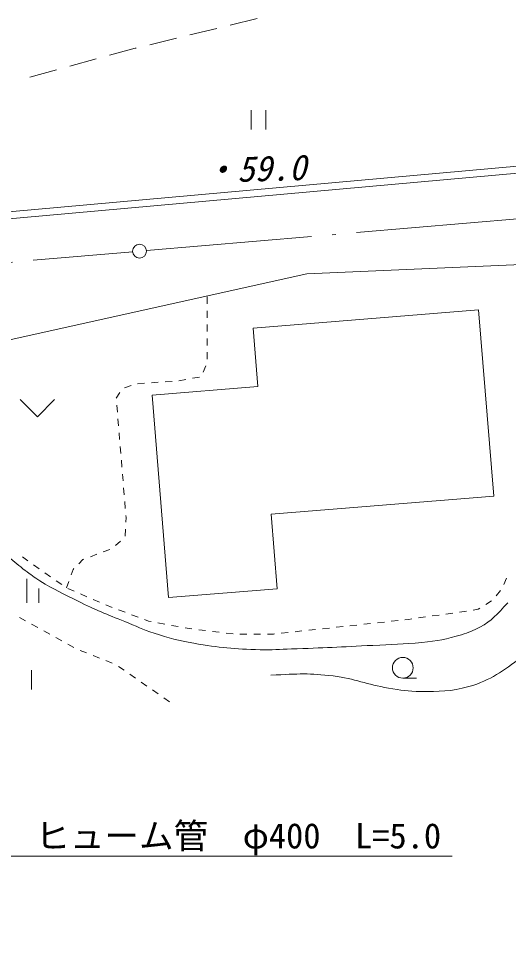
# Model space of a CAD drawing. Units: millimetres, scale not verified. Extents: x 40000 to 680000, y 20000 to 380000.
# Drawn here: x 354838 to 390296, y 247657 to 314860 of the extents above; entities that cross this region are included whole.
import ezdxf
from ezdxf.enums import TextEntityAlignment as Align

# ---------------------------------------------------------------- set-up
doc = ezdxf.new("R2010")
doc.units = ezdxf.units.MM
doc.header["$LTSCALE"] = 1000
doc.linetypes.add('LONG_DASHED_DOTTED', pattern=[15.25, 12, -1.5, 0.25, -1.5])
for name, color, linetype, lineweight in [('M-BGD', 7, 'Continuous', 13), ('M-BMK', 7, 'LONG_DASHED_DOTTED', 13), ('M-STR-HTXT', 7, 'Continuous', 13)]:
    doc.layers.add(name, color=color, linetype=linetype, lineweight=lineweight)
doc.styles.add('ＭＳ ゴシック', font='')
doc.styles.get('ＭＳ ゴシック').set_extended_font_data('MS Gothic')

msp = doc.modelspace()

# ---------------------------------------------------------------- linework, layer by layer
at = {"layer": 'M-BGD'}
for p, q in [((370162, 314387), (372106, 314860)), ((367247, 313677), (369191, 314150)), ((364333, 312968), (366276, 313441)), ((361431, 312206), (363268, 312708)), ((363268, 312708), (363361, 312731)), ((358538, 311414), (360467, 311942)), ((355644, 310622), (357573, 311150)), ((371686, 308234), (371686, 306834)), ((372736, 308234), (372736, 306834)), ((368482, 294216), (368482, 294716)), ((368483, 293216), (368483, 293716)), ((368484, 292216), (368483, 292716)), ((368484, 291216), (368484, 291716)), ((368485, 290216), (368484, 290716)), ((368206, 289273), (368402, 289733)), ((362508, 288142), (362977, 288317)), ((363455, 288445), (363954, 288478)), ((364453, 288510), (364952, 288542)), ((365451, 288575), (365950, 288607)), ((366447, 288653), (366939, 288743)), ((367431, 288832), (367923, 288922)), ((361908, 287408), (362167, 287809)), ((354947, 287300), (356197, 286050)), ((357447, 287300), (356197, 286050)), ((361910, 287385), (361908, 287408)), ((361991, 286389), (361950, 286887)), ((362073, 285392), (362032, 285890)), ((362155, 284395), (362114, 284894)), ((362237, 283399), (362196, 283897)), ((362319, 282402), (362278, 282900)), ((362401, 281406), (362360, 281904)), ((362483, 280409), (362442, 280907)), ((362565, 279412), (362524, 279911)), ((362618, 278762), (362606, 278914)), ((362599, 278415), (362618, 278762)), ((362544, 277417), (362571, 277916)), ((361844, 276732), (362220, 277061)), ((360970, 276277), (361437, 276453)), ((355113, 275914), (355308, 275764)), ((355308, 275764), (355517, 275618)), ((359196, 275419), (359499, 275722)), ((359499, 275722), (359566, 275747)), ((360034, 275924), (360502, 276100)), ((355927, 275332), (356337, 275047)), ((358648, 274612), (358789, 275011)), ((358789, 275011), (358843, 275065)), ((355427, 272582), (355427, 274332)), ((356748, 274761), (357158, 274475)), ((357568, 274189), (357978, 273903)), ((389956, 273924), (390167, 274377)), ((356302, 272582), (356302, 273632)), ((358315, 273669), (358481, 274140)), ((358397, 273633), (358855, 273432)), ((359313, 273231), (359771, 273030)), ((389408, 273094), (389715, 273488)), ((360229, 272830), (360687, 272629)), ((361147, 272435), (361615, 272258)), ((388107, 272119), (388229, 272196)), ((388652, 272462), (389075, 272728)), ((354913, 271539), (355349, 271295)), ((362083, 272082), (362551, 271905)), ((363018, 271729), (363486, 271552)), ((383796, 271492), (384291, 271564)), ((384786, 271636), (385280, 271708)), ((385775, 271780), (386270, 271852)), ((386765, 271924), (387260, 271996)), ((387754, 272068), (388107, 272119)), ((355786, 271052), (356222, 270808)), ((363954, 271375), (364237, 271269)), ((364237, 271269), (364431, 271233)), ((364923, 271142), (365415, 271050)), ((365906, 270959), (366398, 270868)), ((377834, 270820), (378331, 270874)), ((378828, 270928), (379326, 270982)), ((379823, 271036), (380320, 271089)), ((380817, 271143), (381314, 271197)), ((381811, 271251), (382308, 271305)), ((382805, 271359), (383096, 271390)), ((383096, 271390), (383301, 271420)), ((356659, 270564), (357095, 270320)), ((366889, 270777), (367183, 270722)), ((367183, 270722), (367383, 270698)), ((367879, 270639), (368376, 270580)), ((368872, 270521), (369369, 270461)), ((369865, 270402), (370362, 270343)), ((370861, 270327), (371361, 270327)), ((371861, 270327), (372361, 270327)), ((372861, 270327), (373287, 270327)), ((373287, 270327), (373360, 270335)), ((373858, 270389), (374355, 270443)), ((374852, 270497), (375349, 270551)), ((375846, 270605), (376343, 270659)), ((376840, 270712), (377337, 270766)), ((357532, 270077), (357969, 269833)), ((358405, 269589), (358842, 269345)), ((359300, 269148), (359764, 268962)), ((360229, 268777), (360693, 268591)), ((361157, 268405), (361621, 268219)), ((355781, 267723), (355781, 266323)), ((362063, 267992), (362474, 267707)), ((362885, 267422), (363296, 267137)), ((363707, 266852), (364117, 266567)), ((382651, 267138), (383651, 267138)), ((364528, 266282), (364939, 265997)), ((365350, 265712), (365761, 265427))]:
    msp.add_line(p, q, dxfattribs=at)
for points in [[(196807, 266914), (245875, 287283), (247968, 289622), (266331, 294072), (279642, 295719), (282177, 295966), (284790, 295814), (292603, 296544), (299300, 295958), (399007, 304902), (428663, 306809)], [(197259, 266561), (246171, 286865), (248236, 289173), (266421, 293579), (279697, 295222), (282187, 295465), (284799, 295313), (292604, 296042), (299300, 295456), (399045, 304403), (428695, 306310)], [(439563, 299154), (375712, 296388), (350157, 290718), (349657, 290719), (345159, 289802), (329413, 287934), (325524, 285478), (323471, 281886), (323668, 280464), (324774, 277543), (334048, 257993), (345722, 247657)]]:
    msp.add_lwpolyline(points, dxfattribs=at)
at = {"layer": 'M-BGD', "lineweight": 18}
msp.add_lwpolyline([(371808, 292467), (388138, 293793), (389234, 280300), (373128, 278993), (373566, 273606), (365692, 272967), (364502, 287625), (372151, 288246)], close=True, dxfattribs=at)
at = {"layer": 'M-BGD'}
msp.add_circle((382651, 267888), 750, dxfattribs=at)
for points, knots in [([(373101, 267348), (375169, 267459), (375866, 267511), (377618, 267297), (379206, 267103), (380041, 266677), (381621, 266425), (382517, 266282), (383023, 266164), (383931, 266168), (385301, 266174), (386102, 266154), (387421, 266527), (389069, 266994), (389844, 267682), (391270, 268631), (392740, 269610), (393423, 270352), (394760, 271506), (396114, 272674), (396704, 273530), (398147, 274585), (399858, 275836), (401043, 276179), (402869, 277254), (404426, 278170), (405465, 278470), (406806, 279679), (407663, 280452), (407993, 281037), (408675, 281969), (409807, 283517), (410148, 284607), (411431, 286033), (412475, 287194), (413264, 287685), (414655, 288393), (416360, 289261), (417473, 289392), (419327, 289865), (421505, 290420), (422835, 290315), (424957, 291056), (427795, 292047), (429223, 293005), (431943, 294284), (433212, 294881), (433894, 295278), (435184, 295827), (436898, 296557), (437883, 296933), (439685, 297407), (441324, 297838), (442304, 297768), (443988, 297959), (446897, 298289), (448533, 298415), (451450, 298670), (453827, 298878), (455157, 299034), (457540, 299143), (459591, 299238), (460746, 299410), (462794, 299265), (464290, 299159), (465119, 298978), (466590, 298688), (467942, 298421), (468702, 298265), (470022, 297868), (471516, 297418), (472314, 297045), (473788, 296532), (475966, 295772), (477185, 295343), (479376, 294618), (481302, 293981), (482411, 293711), (484326, 293039), (485448, 292645), (486067, 292396), (487180, 291976), (487774, 291752), (488231, 291828), (488699, 291399), (488886, 291228), (488978, 291142), (489126, 290909)], [0, 0, 0, 0, 1, 1, 1, 2, 2, 2, 3, 3, 3, 4, 4, 4, 5, 5, 5, 6, 6, 6, 7, 7, 7, 8, 8, 8, 9, 9, 9, 10, 10, 10, 11, 11, 11, 12, 12, 12, 13, 13, 13, 14, 14, 14, 15, 15, 15, 16, 16, 16, 17, 17, 17, 18, 18, 18, 19, 19, 19, 20, 20, 20, 21, 21, 21, 22, 22, 22, 23, 23, 23, 24, 24, 24, 25, 25, 25, 26, 26, 26, 27, 27, 27, 28, 28, 28, 29, 29, 29, 29]), ([(351336, 275450), (351320, 275801), (351300, 276022), (351480, 276313), (351639, 276569), (351788, 276704), (352070, 276810), (352348, 276914), (352547, 276842), (352827, 276744), (353392, 276547), (353621, 276253), (354103, 275899), (354595, 275539), (354836, 275293), (355325, 274929), (355733, 274626), (355953, 274441), (356385, 274174), (357427, 273530), (358052, 273237), (359153, 272701), (360447, 272071), (361199, 271773), (362531, 271227), (363354, 270890), (363805, 270673), (364652, 270401), (365755, 270045), (366383, 269855), (367527, 269664), (369384, 269353), (370442, 269226), (372325, 269197), (373209, 269183), (373705, 269217), (374589, 269250), (376892, 269337), (378182, 269390), (380483, 269512), (381870, 269586), (382652, 269578), (384033, 269723), (385171, 269842), (385815, 269944), (386907, 270283), (387434, 270447), (387726, 270564), (388215, 270821), (389148, 271311), (389434, 271721), (390247, 272596)], [0, 0, 0, 0, 1, 1, 1, 2, 2, 2, 3, 3, 3, 4, 4, 4, 5, 5, 5, 6, 6, 6, 7, 7, 7, 8, 8, 8, 9, 9, 9, 10, 10, 10, 11, 11, 11, 12, 12, 12, 13, 13, 13, 14, 14, 14, 15, 15, 15, 16, 16, 16, 17, 17, 17, 17])]:
    msp.add_open_spline(points, degree=3, knots=knots, dxfattribs=at)
at = {"layer": 'M-BMK'}
for p, q in [((364095, 298074), (423150, 303128)), ((279929, 290871), (363098, 297988))]:
    msp.add_line(p, q, dxfattribs=at)
at = {"layer": 'M-BMK', "linetype": 'Continuous'}
msp.add_circle((363596, 298031), 500, dxfattribs=at)
at = {"layer": 'M-STR-HTXT'}
msp.add_lwpolyline([(349657, 290719), (353132, 254268), (386226, 254268)], dxfattribs=at)

# ---------------------------------------------------------------- texts
at = {"layer": 'M-BGD', "style": 'ＭＳ ゴシック', "oblique": 15}
msp.add_text('・59.0', height=1833, rotation=1.685, dxfattribs=at).set_placement((371907, 303993), align=Align.MIDDLE_CENTER)
at = {"layer": 'M-STR-HTXT', "style": 'ＭＳ ゴシック'}
msp.add_text('ヒューム管\u3000φ400  L=5.0', height=1833, dxfattribs=at).set_placement((370742, 254268), align=Align.BOTTOM_CENTER)

doc.saveas('drawing.dxf')
